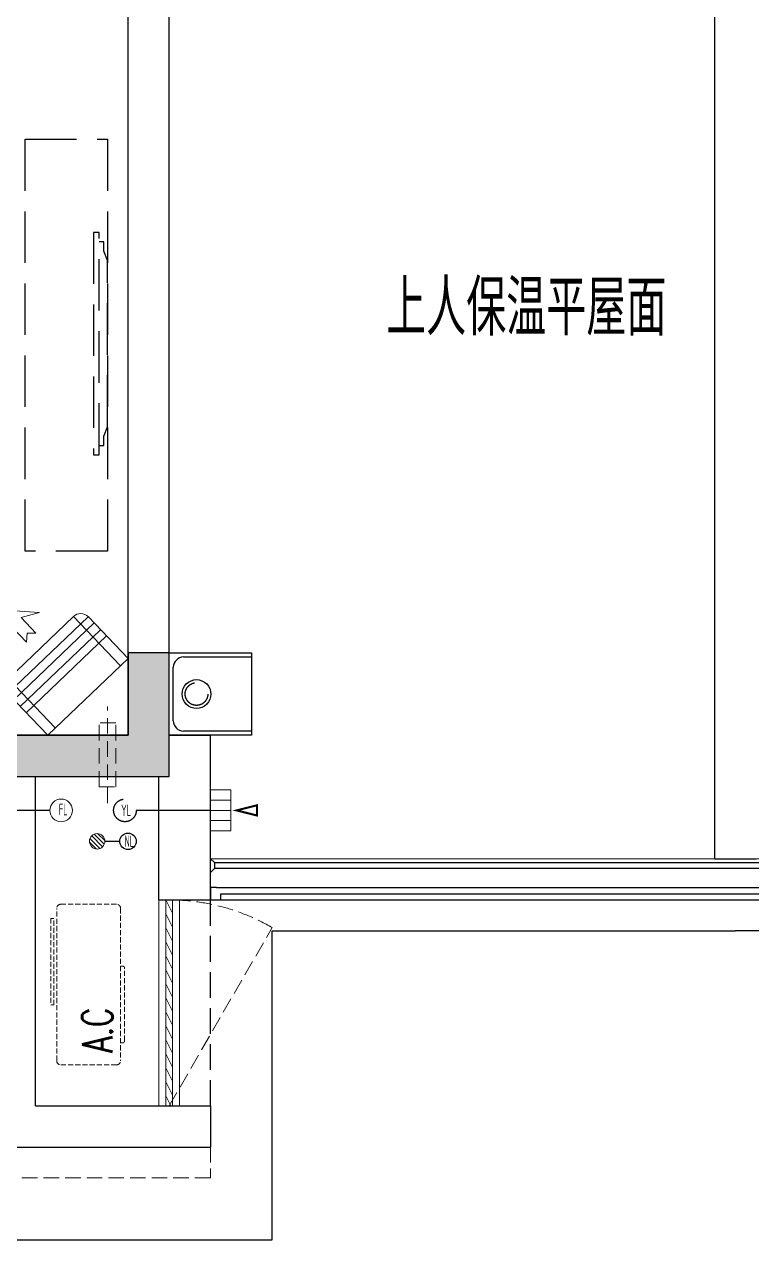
# Model space of a CAD drawing. Extents: x 3753737 to 4713801, y -857380 to 24339.
# Drawn here: x 4062460 to 4065992, y -797786 to -791883 of the extents above; entities that cross this region are included whole.
import ezdxf

# ---------------------------------------------------------------- set-up
doc = ezdxf.new("R2010")
doc.units = 0
doc.header["$LTSCALE"] = 1000
doc.header["$MEASUREMENT"] = 0
for name, pattern in [('#P_--_20B1_001_t3$0$DASH', [0.35, 0.25, -0.1]), ('A户型$0$DASH', [0.35, 0.25, -0.1]), ('DASH', [0.35, 0.25, -0.1]), ('HIDDEN', [0.375, 0.25, -0.125])]:
    doc.linetypes.add(name, pattern=pattern)
doc.layers.get('0').update_dxf_attribs({"linetype": 'CONTINUOUS'})
for name, color, linetype in [('!!电气', 1, 'CONTINUOUS'), ('3-栏杆1', 252, 'CONTINUOUS'), ('5fur', 175, 'CONTINUOUS'), ('COLU', 7, 'CONTINUOUS'), ('S-砼墙填充', 251, 'CONTINUOUS'), ('VPIPE-凝结', 150, 'CONTINUOUS'), ('VPIPE-雨水', 4, 'DASH'), ('WALL', 252, 'CONTINUOUS'), ('看线', 185, 'CONTINUOUS'), ('管', 193, 'CONTINUOUS'), ('铝合金', 144, 'CONTINUOUS')]:
    doc.layers.add(name, color=color, linetype=linetype)
for name, color, linetype, lineweight in [('EQUIP_地漏', 7, 'CONTINUOUS', 18), ('PUB_TEXT', 7, 'CONTINUOUS', 20), ('VPIPE-废水', 31, 'TG_F', 18), ('WINDOW', 146, 'CONTINUOUS', 20), ('平面-分水线', 189, 'CONTINUOUS', 15), ('平面-看线', 252, 'CONTINUOUS', 15), ('平面-空调室内机', 176, 'CONTINUOUS', 9), ('平面-空调预留孔', 252, 'CONTINUOUS', 15)]:
    doc.layers.add(name, color=color, linetype=linetype, lineweight=lineweight)
doc.styles.add('_TCH_DIM', font='SIMPLEX', dxfattribs={"bigfont": 'GBCBIG'})
doc.styles.get("Standard").update_dxf_attribs({"font": 'gbenor.shx', "bigfont": 'gbcbig.shx'})
doc.styles.add('TG_LINETYPE', font='SIMPLEX', dxfattribs={"width": 0.8, "height": 3, "bigfont": 'HZTXT'})
doc.linetypes.add('TG_F', pattern='A,2,-0.3,["F",TG_LINETYPE,S=0.1,R=0,X=-0.23,Y=-0.15],0', length=2.3)

# ---------------------------------------------------------------- blocks, each defined once
blk = doc.blocks.new('dongkong')
at = {"layer": '平面-空调预留孔', "color": 8, "linetype": 'HIDDEN', "ltscale": 0.3}
for p, q in [((-603796.0415180789, 210899.900060961), (-603796.0415180789, 210431.4859232727)), ((-603836.0415180789, 210820.9630630909), (-603836.0415180789, 210510.8096162414)), ((-603836.0415180789, 210820.9630630909), (-603756.0415180789, 210820.9630630909)), ((-603756.0415180789, 210820.9630630909), (-603756.0415180789, 210510.8096162414))]:
    blk.add_line(p, q, dxfattribs=at)
blk.add_lwpolyline([(-603756.0415180789, 210510.8096162414), (-603836.0415180789, 210510.8096162414)], dxfattribs=at)
blk = doc.blocks.new('$TwtSys$00000141')
at = {"color": 252}
for p, q in [((-47.09803151780761, 3.836055847277748), (-5.041545145413693, 45.89254221967349)), ((-47.09803151780761, 3.836055847277748), (-5.041545145413693, 45.89254221967349)), ((-43.60958444554853, -17.52724007043071), (17.52724007042889, 43.60958444554853)), ((-43.60958444554853, -17.52724007043071), (17.52724007042889, 43.60958444554853)), ((-33.23401871576607, -33.23401871577153), (33.23401871576607, 33.23401871576425)), ((-33.23401871576607, -33.23401871576971), (33.23401871576607, 33.23401871576425)), ((-16.17805684451741, -43.53063328177632), (43.79137317708955, 16.43879673983065)), ((-16.17805684451741, -43.53063328177632), (43.79137317708955, 16.43879673983247)), ((5.715553844029273, -46.12975947626182), (46.12974035062325, -5.715572969671484)), ((5.715553844029273, -46.12975947626182), (46.12974035062325, -5.715572969671484))]:
    blk.add_line(p, q, dxfattribs=at)
blk.add_circle((0, -1.818989403545856e-12), 47, dxfattribs=at)
blk.add_circle((0, -1.818989403545856e-12), 47, dxfattribs=at)
blk = doc.blocks.new('rtyryrtyeeretee')
at = {"layer": '平面-空调预留孔', "color": 252, "linetype": 'DASH', "ltscale": 0.1}
for p, q in [((669748.8674389471, 343882.007023841), (669748.8674389471, 343872.007023841)), ((669758.8674389471, 343862.007023841), (670111.7031072036, 343862.007023841)), ((670121.7031072036, 343872.007023841), (670121.7031072036, 343882.007023841))]:
    blk.add_line(p, q, dxfattribs=at)
blk.add_lwpolyline([(670402.0143738759, 343882.0070238413), (669662.0143738759, 343882.007023841, -0.414213562373517), (669642.0143738759, 343902.007023841), (669642.0143738764, 344172.007023841, -0.414213562372746), (669662.0143738764, 344192.007023841), (670402.0143738755, 344192.007023841, -0.4142135623727947), (670422.0143738755, 344172.007023841), (670422.0143738759, 343902.0070238415, -0.4142135623733224)], format="xyb", close=True, dxfattribs=at)
blk.add_lwpolyline([(670352.8023801355, 344221.1163422599), (669932.984234771, 344221.1163422599), (669932.984234771, 344206.0022866031), (670352.8023801355, 344206.0022866031)], close=True, dxfattribs=at)
for centre, start, end in [((669758.8674389471, 343872.007023841), 180, 270), ((670111.7031072036, 343872.007023841), 270, 0)]:
    blk.add_arc(centre, 10, start, end, dxfattribs=at)
at = {"layer": '平面-空调预留孔', "color": 252, "linetype": 'DASH', "ltscale": 0.1, "style": '_TCH_DIM', "width": 0.7058823529411765}
blk.add_text('A.C', height=146.88, dxfattribs=at).set_placement((669701.4101996182, 343921.6318135191))
blk = doc.blocks.new('dasdasf1sa2f31as32f')
at = {"color": 8}
for p, q in [((-116.0333029678441, 585.5764855154375), (43.31421442719875, 640.474787555806)), ((82.68419507401995, 476.5984332799144), (43.31421442719875, 640.474787555806)), ((-22.77745136787416, 585.5073602304651), (-116.0333029678441, 585.5764855154375)), ((-22.77745136787416, 585.5073602304651), (-73.37246493535349, 493.2492008739632)), ((32.42647185805254, 555.0730752506729), (-18.10105440387269, 462.9379765309382)), ((82.68419507401995, 476.5984332799144), (32.42647185805254, 555.0730752506729)), ((-473.4737950866693, 259.6563084750783), (-339.4594785901136, 504.0265200089943)), ((-269.8119794043596, 524.3392218776735), (-427.6640969782602, 236.5016507070477)), ((134.6253530689864, 245.484414406435), (-338.8351731522707, 505.1322360634172)), ((-269.8119794043596, 524.3392218776735), (113.7016146283713, 314.0177107195245)), ((-31.30690161697567, 504.4059078391083), (-73.37246493535349, 493.2492008739632)), ((-18.10105440387269, 462.9379765309382), (-31.30690161697567, 504.4059078391083)), ((92.58920825674431, 168.8330396253091), (-380.8957810040447, 428.4689359338913)), ((114.6759563127998, 208.4019676803059), (-359.0953820513678, 468.2211672088001)), ((72.34237424354069, 131.9136772763986), (-401.1422099253978, 391.5503122554119)), ((113.7016146283713, 314.0177107195245), (-44.1505029455293, 26.18013954889921)), ((0, 0), (-473.4737950866693, 259.6563084750783)), ((134.0143164967885, 244.3702115339634), (0, 0))]:
    blk.add_line(p, q, dxfattribs=at)
for centre, radius, start, end in [((-294.4793780628825, 479.3591213504569), 51.30000000018548, 61.25933126190097, 151.2593312616622), ((89.03421596984845, 269.0376101925353), 51.29999999996637, 331.2593312598987, 61.25933126186338)]:
    blk.add_arc(centre, radius, start, end, dxfattribs=at)
blk = doc.blocks.new('dfgdfgsf')
at = {"layer": '5fur', "color": 252, "linetype": 'A户型$0$DASH', "extrusion": (-0.677281067979516, 0.735724374311825, 0)}
for p, q in [((2097673.299270959, -1252870.039602342), (2097673.298882234, -1253950.039602342)), ((2097701.88147308, -1252870.039662956), (2097673.299270959, -1252870.039602342)), ((2097701.881084788, -1253950.039662742), (2097701.88147308, -1252870.039662956)), ((2097723.475173426, -1252915.288567976), (2097701.881407711, -1252915.288531041)), ((2097723.475108917, -1252960.537437186), (2097723.475173426, -1252915.288567976)), ((2097741.574591934, -1253005.786331261), (2097723.475108917, -1252960.537437186)), ((2097741.574591969, -1253814.29311868), (2097741.574591934, -1253005.786331261)), ((2097723.474979942, -1253859.54196205), (2097741.574591969, -1253814.29311868)), ((2097701.881149297, -1253904.790793315), (2097723.474915012, -1253904.790830615)), ((2097723.474915012, -1253904.790830615), (2097723.474979942, -1253859.54196205)), ((2097673.298882234, -1253950.039602342), (2097701.881084788, -1253950.039662742))]:
    blk.add_line(p, q, dxfattribs=at)
at = {"layer": '5fur', "color": 252, "linetype": 'A户型$0$DASH'}
blk.add_lwpolyline([(2097741.574591951, -1252417.812060538), (2097741.574591951, -1254417.812060538), (2097341.574591951, -1254417.812060538), (2097341.574591951, -1252417.812060538)], close=True, dxfattribs=at)
blk = doc.blocks.new('DFSFSF')
at = {"layer": '平面-分水线'}
for p, q in [((697141.9143252881, 775567.7311356195), (697141.9143252881, 775667.5561356199)), ((697342.3369560526, 775667.5561356199), (697142.6869560517, 775667.5561356199)), ((697193.1069603423, 775567.7311356195), (697193.1069603423, 775667.5561356199)), ((697242.5119560522, 775567.7311356195), (697242.5119560522, 775667.5561356199)), ((697291.916951762, 775567.7311356195), (697291.916951762, 775667.5561356199)), ((697342.3369560526, 775667.5561356199), (697342.3369560526, 775567.7311356195)), ((697342.3369560526, 775567.7311356195), (697342.3369560526, 775667.5561356199)), ((697342.3369560526, 775567.7311356195), (697142.6869560517, 775567.7311356195))]:
    blk.add_line(p, q, dxfattribs=at)
blk = doc.blocks.new('DFGDGDGD')
at = {"layer": '平面-分水线', "const_width": 10}
blk.add_lwpolyline([(697267.5119560522, 775440.6606483405), (697242.5119560522, 775540.6606483405), (697217.5119560522, 775440.6606483405)], close=True, dxfattribs=at)
blk.add_blockref('DFSFSF', (0, 0))
blk = doc.blocks.new('GDGDGRD')
at = {"layer": 'S-砼墙填充'}
h = blk.add_hatch(color=252, dxfattribs=at)
h.dxf.hatch_style = 1
h.paths.add_polyline_path([(442866.5580736538, 288915.3640138778), (442666.5580736538, 288915.3640138778), (442666.5580736538, 288515.3640138778), (442016.5580688668, 288515.3640028661), (442016.5580688668, 288315.3640028661), (442866.5580736538, 288315.3640138778)])
at = {"layer": 'COLU', "color": 252}
blk.add_lwpolyline([(442866.5580736538, 288915.3640138778), (442666.5580736538, 288915.3640138778), (442666.5580736538, 288515.3640138778), (442016.5580688668, 288515.3640028661), (442016.5580688668, 288315.3640028661), (442866.5580736538, 288315.3640138778)], close=True, dxfattribs=at)
blk = doc.blocks.new('A$C3EB2330C')
at = {"layer": '管', "color": 252}
for p, q in [((-0.0007213222561404109, 379.9995217677206), (329.9992786777439, 379.9995217677206)), ((379.9992786777439, 329.9995217677206), (379.9992786777439, 69.99952176772058)), ((329.9992786777439, 19.99952176772058), (-0.0007213222561404109, 19.99952176772058))]:
    blk.add_line(p, q, dxfattribs=at)
blk.add_lwpolyline([(399.9992786777439, 399.9995217677206), (399.9992786777439, -0.000478232279419899), (-0.0007213222561404109, -0.000478232279419899), (-0.0007213222561404109, 399.9995217677206)], close=True, dxfattribs=at)
for centre, start, end in [((329.9992786777439, 329.9995217677206), 0, 90), ((329.9992786777439, 69.99952176772058), 270, 360)]:
    blk.add_arc(centre, 50, start, end, dxfattribs=at)
blk.add_ellipse((267.4755955390865, 199.9995217677206), major_axis=(-49.49747468307308, -49.49747468307304), ratio=0.9999999999994058, start_param=-0.7853981633977454, end_param=5.49778714378184, dxfattribs=at)
blk = doc.blocks.new('$WINLIB2D$00000039')
at = {"color": 0}
for points in [[(-0.4999999999983409, 0.5000000000445652), (-0.4999999999999964, -0.4999999999999716)], [(0.5000000000016591, 0.4999999999536158), (-0.4999999999983409, 0.5000000000445652)], [(0.4999999999983338, -0.5000000000463842), (0.4999999999999609, 0.4999999999999432)], [(-0.499999999999428, 0.1666666667124446), (0.500000000000572, 0.1666666666205998)], [(-0.3838834764901549, -0.166666666632409), (-0.4479860405916831, 0.1666666667079113)], [(-0.3158924398378069, -0.166666666637866), (-0.3799950039392748, 0.1666666667006353)], [(-0.2479014031851996, -0.166666666645142), (-0.3120039672867243, 0.1666666666951784)], [(-0.1799103665328481, -0.1666666666505989), (-0.2440129306343159, 0.1666666666887977)], [(-0.1119193298802692, -0.1666666666569512), (-0.1760218939817904, 0.1666666666824455)], [(-0.04392829322788927, -0.1666666666633319), (-0.1080308573293216, 0.1666666666760648)], [(0.02406274342471804, -0.1666666666696841), (-0.04003982067680312, 0.1666666666697125)], [(0.09205378007703402, -0.1666666666751411), (0.02795121597557682, 0.1666666666642556)], [(0.1600448167296129, -0.1666666666815217), (0.0959422526280953, 0.1666666666578749)], [(0.2280358533819644, -0.166666666687874), (0.163933289280525, 0.1666666666505989)], [(0.2960268900345753, -0.1666666666942547), (0.231924325933047, 0.1666666666460657)], [(0.3640179266869801, -0.1666666667006069), (0.2999153625854838, 0.166666666639685)], [(0.4320089633395341, -0.1666666667060639), (0.3679063992380058, 0.166666666632409)], [(0.4999999999916831, -0.1666666667115209), (0.4358974358904746, 0.1666666666260568)], [(-0.4518745131427302, -0.1666666666260284), (-0.5000000000072298, 0.08358586507802102)], [(-0.500000000000572, -0.1666666666214951), (0.499999999999428, -0.1666666667124446)], [(0.4999999999983338, -0.5000000000463842), (-0.5000000000016662, -0.4999999999554348)]]:
    blk.add_lwpolyline(points, dxfattribs=at)
blk = doc.blocks.new('A$C100F5A36')
at = {"layer": '3-栏杆1', "color": 252}
for p, q in [((34272.73454562854, -17600.18751591793), (34252.4659152315, -17582.39993760339)), ((34252.4659152315, -17582.39993760339), (34272.73454544833, -17600.18751575961)), ((34272.73454544554, -17629.46979561797), (34252.46593878139, -17649.31667065364)), ((34252.46593878139, -17649.31667065364), (34272.73454544554, -17629.46979561797)), ((34272.73454544833, -17600.18751575961), (34272.73454544554, -17629.46979561797)), ((34272.73454544833, -17600.25359323563), (39332.19722243678, -17600.2091128896)), ((39332.19722243957, -17629.49138294405), (34272.73454544554, -17629.53584342543))]:
    blk.add_line(p, q, dxfattribs=at)
at = {"layer": 'VPIPE-凝结', "color": 252, "ltscale": 0.1}
blk.add_line((33472.46350078378, -17347.39991877403), (33132.4659002577, -17347.39994902932), dxfattribs=at)
at = {"layer": 'VPIPE-凝结', "color": 252}
blk.add_line((34252.46590564353, -17347.44158144388), (33892.46828849334, -17347.4416414554), dxfattribs=at)
at = {"layer": 'VPIPE-凝结', "color": 252, "ltscale": 0.1}
blk.add_lwpolyline([(33740.06829975545, -17497.39993190137), (33812.46829975583, -17497.39993010089)], dxfattribs=at)
at = {"layer": 'VPIPE-凝结', "color": 252}
blk.add_circle((33852.46829975583, -17497.39993010089), 40, dxfattribs=at)
at = {"layer": 'VPIPE-废水', "color": 252}
blk.add_circle((33527.46350078378, -17347.39991877403), 55, dxfattribs=at)
at = {"layer": 'VPIPE-雨水', "color": 252}
for centre in [(34185.00099501293, -16782.39991753967), (33837.46829975583, -17347.39993190137)]:
    blk.add_circle(centre, 55, dxfattribs=at)
at = {"layer": 'WALL', "color": 252}
for p, q in [((36702.46589286532, -17582.3999104921), (36702.46605348354, -9882.400013157028)), ((34052.47731187421, -16982.3999175604), (34052.47731197572, -12482.39992493407)), ((33852.47731187422, -16982.39991756447), (33852.47731197122, -12682.39992492162)), ((33302.46590022639, -16982.3999175753), (33852.47731187422, -16982.39991756447)), ((34052.47731187421, -16982.3999175604), (34252.46590112577, -16982.39991755637)), ((34252.46590095013, -17782.39992366334), (34252.46590112577, -16982.39991755637)), ((33402.46590027132, -17182.3999175733), (33952.47731187345, -17182.39991756249)), ((33402.46590095844, -18782.39992365421), (33402.46590027132, -17182.3999175733)), ((33952.4773118735, -17182.39991756249), (34002.46590108181, -17182.39991756174)), ((34002.46590095013, -17782.39992360846), (34002.46590108181, -17182.39991756174)), ((36702.46589286532, -17582.3999104921), (36902.46589286532, -17582.39991466401)), ((34002.46590095013, -17782.39992360846), (34252.46590095013, -17782.39992366334)), ((33402.46590095844, -18782.39992365421), (34252.46586408692, -18782.39991605002)), ((34252.46586408692, -18782.39991605002), (34252.46586587613, -18982.39991605002)), ((33302.46590189503, -18982.39992454881), (34252.46586587613, -18982.39991605002))]:
    blk.add_line(p, q, dxfattribs=at)
at = {"layer": 'WINDOW', "color": 252, "linetype": 'DASH', "ltscale": 0.3}
blk.add_lwpolyline([(34052.46590488218, -18782.39992363122), (34552.46590488078, -17916.37451984803, 0.1316524975897076), (34052.4659048724, -17782.39992363285)], format="xyb", dxfattribs=at)
at = {"layer": '平面-看线', "color": 252}
blk.add_line((39352.46588056535, -17582.39991239621), (34252.46590099484, -17582.39992510923), dxfattribs=at)
at = {"layer": '平面-看线', "color": 252, "linetype": 'DASH', "ltscale": 0.3}
blk.add_lwpolyline([(34252.46586587606, -18982.39991605002), (34252.46586587606, -19132.39991605002), (33102.46590319369, -19132.39992691018), (33102.46592168696, -18982.3990503177)], dxfattribs=at)
at = {"layer": '看线', "color": 252, "linetype": '#P_--_20B1_001_t3$0$DASH', "ltscale": 0.5}
blk.add_lwpolyline([(34252.46586863976, -18782.39991455898), (34252.46587143326, -17782.39992514765)], dxfattribs=at)
at = {"layer": '看线', "color": 252}
for points in [[(14202.46591712767, -18232.39991673001), (14202.46592108952, -19432.39991605002), (34552.46690135682, -19432.39991605002), (34552.46170119429, -17932.39991721977), (36802.46589077916, -17932.39992461284)], [(59402.46586443065, -18232.39991673001), (59402.4658604688, -19432.39991605002), (39052.4648802015, -19432.39991605002), (39052.47008036403, -17932.39991721977), (36802.46589077916, -17932.39992461284)]]:
    blk.add_lwpolyline(points, dxfattribs=at)
at = {"layer": '铝合金', "color": 252}
for points in [[(34282.44987742137, -17722.38274279772), (34252.44987848355, -17722.3907262783), (34252.46584789362, -17782.39992510923), (34302.46584612317, -17782.38661930803), (34302.45786264213, -17752.38662037044)], [(34252.45786441257, -17752.39992617141), (34252.46584789362, -17782.39992510923), (34302.46584612317, -17782.38661930803), (34302.46318496251, -17772.38661966217), (34302.46318496251, -17772.38661966217), (34302.45786019368, -17752.37741941563)], [(34282.44970933441, -17722.38274284336), (39322.44985911669, -17722.39869675925)], [(34302.45786019368, -17752.37741941563), (39302.45784330554, -17752.40401801793)], [(34302.46584367426, -17782.37741835322), (39302.46582678612, -17782.40401695564)]]:
    blk.add_lwpolyline(points, dxfattribs=at)
at = {"color": 252}
blk.add_blockref('GDGDGRD', (-408814.112811693, -305497.7630110036), dxfattribs=at)
at = {"color": 252, "xscale": -1, "rotation": 90}
blk.add_blockref('DFGDGDGD', (809920.0220412612, 679895.0703746097), dxfattribs=at)
at = {"color": 252, "rotation": 90}
blk.add_blockref('rtyryrtyeeretee', (377697.9695516862, -688225.3473775827), dxfattribs=at)
at = {"layer": 'EQUIP_地漏', "color": 252, "xscale": 0.8, "yscale": -0.8, "zscale": 0.8, "rotation": 180}
blk.add_blockref('$TwtSys$00000141', (33702.46829975583, -17497.39993190137), dxfattribs=at)
at = {"layer": 'WINDOW', "color": 252}
blk.add_blockref('dfgdfgsf', (-2063989.108700188, 1238329.789241821), dxfattribs=at)
at = {"layer": 'WINDOW', "color": 252, "xscale": -1000, "yscale": 100, "zscale": -1000, "rotation": 270}
blk.add_blockref('$WINLIB2D$00000039', (34052.46590095479, -18282.39992363215), dxfattribs=at)
at = {"layer": '平面-空调室内机', "color": 252, "ltscale": 0.3, "xscale": -1, "rotation": 180}
blk.add_blockref('dongkong', (637548.5188299539, 193588.2930669917), dxfattribs=at)
at = {"layer": '平面-空调预留孔', "color": 252, "xscale": -1, "rotation": 15.00000000331026}
blk.add_blockref('dasdasf1sa2f31as32f', (33462.30869305134, -16982.3999176845), dxfattribs=at)
at = {"layer": '管', "color": 252, "rotation": 180}
blk.add_blockref('A$C3EB2330C', (34452.4765905519, -16582.40039577195), dxfattribs=at)
at = {"layer": 'PUB_TEXT', "color": 252}
blk.add_text('上人保温平屋面', height=270.0709219858156, dxfattribs=at).set_placement((35105.88186953915, -15041.26301100361))
at = {"layer": 'PUB_TEXT', "color": 252, "width": 0.6}
for s, p in [('FL', (33516.45777254775, -17371.24012048356)), ('YL', (33819.26829975583, -17375.39993190137)), ('NL', (33835.66829997655, -17525.39993190137))]:
    blk.add_text(s, height=56.00000000000001, dxfattribs=at).set_placement(p)

msp = doc.modelspace()

# ---------------------------------------------------------------- block references
at = {"layer": '!!电气'}
msp.add_blockref('A$C100F5A36', (4029110.978776063, -778353.575115452), dxfattribs=at)

doc.saveas('drawing.dxf')
